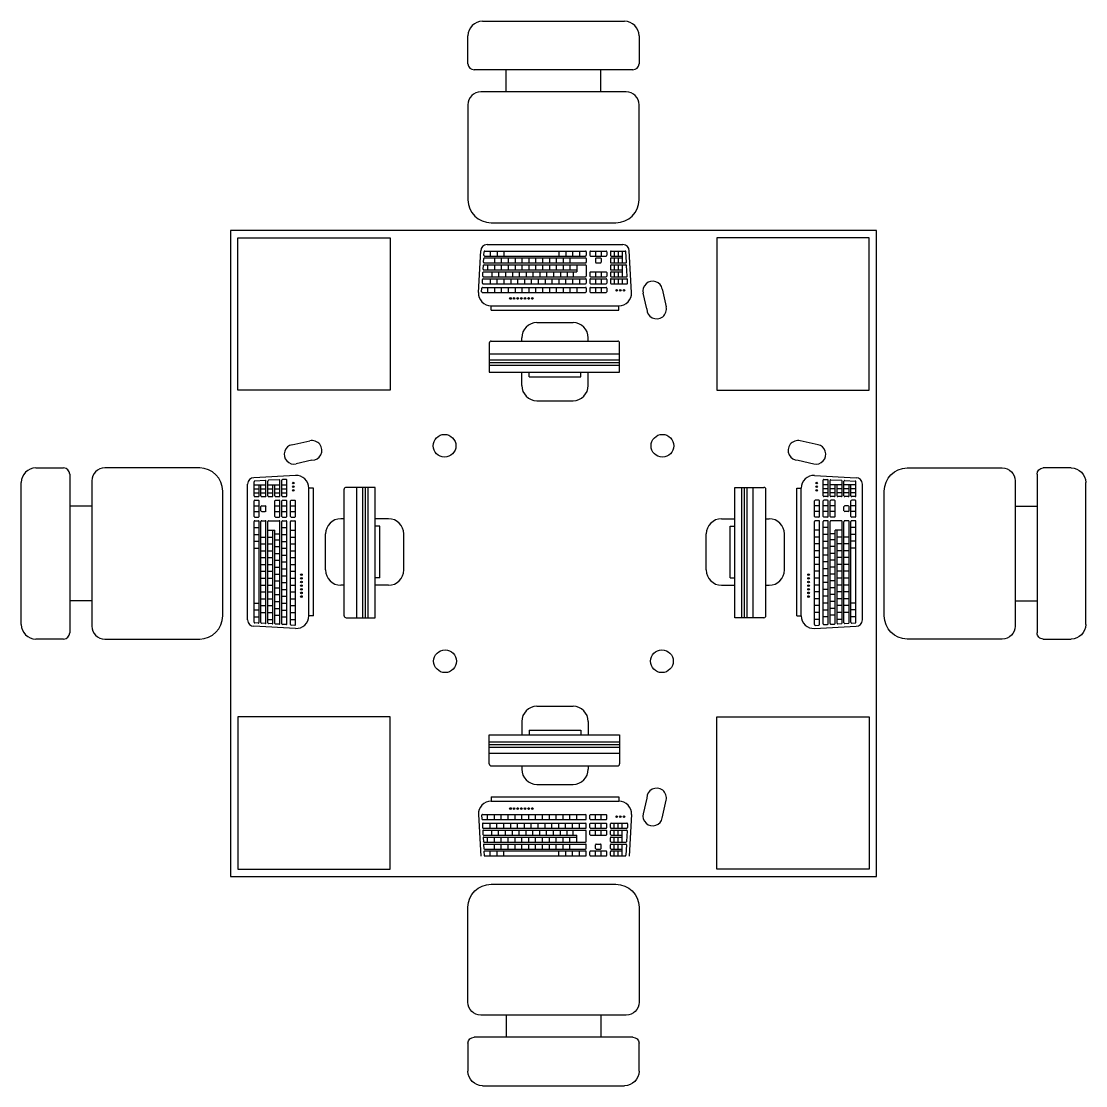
# Model space of a CAD drawing. Header units: centimetres. Extents: x 56177 to 99483, y 493 to 15482.
# Drawn here: x 61809.9 to 62089.9, y 1632.2 to 1912.2 of the extents above; entities that cross this region are included whole.
import ezdxf

# ---------------------------------------------------------------- set-up
doc = ezdxf.new("R2010")
doc.units = ezdxf.units.CM
doc.header["$MEASUREMENT"] = 0

# ---------------------------------------------------------------- blocks, each defined once
blk = doc.blocks.new('A$C10D739D8')
for p, q in [((1.2132, 2.8), (1.5868, 2.8)), ((1.175, 2.6885), (1.175, 2.7618)), ((1.625, 2.7618), (1.625, 2.6885)), ((1.6089, 2.6724), (1.1911, 2.6724)), ((1.2756, 2.6143), (1.2756, 2.6724)), ((1.5244, 2.6143), (1.5244, 2.6724)), ((1.5912, 2.6143), (1.2088, 2.6143)), ((1.175, 2.5805), (1.175, 2.3307)), ((1.625, 2.3307), (1.625, 2.5805)), ((1.2357, 2.27), (1.5643, 2.27)), ((2.25, 2.25), (0.55, 2.25)), ((0.55, 2.25), (0.55, 0.55)), ((2.25, 0.55), (2.25, 2.25)), ((0.57, 1.83), (0.57, 2.23)), ((0.57, 2.23), (0.97, 2.23)), ((0.97, 2.23), (0.97, 1.83)), ((1.2252, 2.2127), (1.5827, 2.2127)), ((2.23, 2.23), (1.83, 2.23)), ((1.83, 2.23), (1.83, 1.83)), ((2.23, 1.83), (2.23, 2.23)), ((1.2028, 2.0863), (1.2087, 2.1962)), ((1.2169, 2.1845), (1.2174, 2.1939)), ((1.2193, 2.1957), (1.4843, 2.1957)), ((1.2334, 2.1957), (1.2334, 2.1825)), ((1.2517, 2.1957), (1.2517, 2.1825)), ((1.2697, 2.1957), (1.2697, 2.1825)), ((1.4142, 2.1957), (1.4142, 2.1825)), ((1.4323, 2.1957), (1.4323, 2.1825)), ((1.4503, 2.1957), (1.4503, 2.1825)), ((1.4684, 2.1957), (1.4684, 2.1825)), ((1.4861, 2.1938), (1.4861, 2.1844)), ((1.4957, 2.1938), (1.4957, 2.1844)), ((1.4976, 2.1957), (1.5384, 2.1957)), ((1.5106, 2.1957), (1.5106, 2.1825)), ((1.5254, 2.1957), (1.5254, 2.1825)), ((1.5402, 2.1938), (1.5402, 2.1844)), ((1.5498, 2.1938), (1.5498, 2.1844)), ((1.5517, 2.1957), (1.5887, 2.1957)), ((1.56, 2.1957), (1.56, 2.1825)), ((1.5701, 2.1957), (1.5701, 2.1825)), ((1.5803, 2.1957), (1.5803, 2.1642)), ((1.5921, 2.1662), (1.5906, 2.1939)), ((1.6052, 2.0863), (1.5992, 2.1962)), ((1.2149, 2.1479), (1.2155, 2.1574)), ((1.2159, 2.1662), (1.2164, 2.1757)), ((1.2173, 2.1592), (1.4843, 2.1592)), ((1.2178, 2.1642), (1.4843, 2.1642)), ((1.2183, 2.1774), (1.4843, 2.1774)), ((1.2188, 2.1825), (1.4843, 2.1825)), ((1.2264, 2.1592), (1.2264, 2.146)), ((1.2447, 2.1774), (1.2447, 2.1642)), ((1.2447, 2.1592), (1.2447, 2.146)), ((1.2628, 2.1774), (1.2628, 2.1642)), ((1.2628, 2.1592), (1.2628, 2.146)), ((1.2808, 2.1774), (1.2808, 2.1642)), ((1.2808, 2.1592), (1.2808, 2.146)), ((1.2989, 2.1774), (1.2989, 2.1642)), ((1.2989, 2.1592), (1.2989, 2.146)), ((1.3169, 2.1774), (1.3169, 2.1642)), ((1.3169, 2.1592), (1.3169, 2.146)), ((1.335, 2.1774), (1.335, 2.1642)), ((1.335, 2.1592), (1.335, 2.146)), ((1.3531, 2.1774), (1.3531, 2.1642)), ((1.3531, 2.1592), (1.3531, 2.146)), ((1.3711, 2.1774), (1.3711, 2.1642)), ((1.3711, 2.1592), (1.3711, 2.146)), ((1.3892, 2.1774), (1.3892, 2.1642)), ((1.3892, 2.1592), (1.3892, 2.146)), ((1.4072, 2.1774), (1.4072, 2.1642)), ((1.4072, 2.1592), (1.4072, 2.146)), ((1.4253, 2.1774), (1.4253, 2.1642)), ((1.4253, 2.1592), (1.4253, 2.146)), ((1.4434, 2.1774), (1.4434, 2.1642)), ((1.4434, 2.1592), (1.4434, 2.146)), ((1.4614, 2.1592), (1.4614, 2.1409)), ((1.4861, 2.1756), (1.4861, 2.1661)), ((1.4861, 2.1573), (1.4861, 2.1296)), ((1.4976, 2.1825), (1.5384, 2.1825)), ((1.5106, 2.1756), (1.5106, 2.1661)), ((1.5124, 2.1774), (1.5235, 2.1774)), ((1.5124, 2.1642), (1.5235, 2.1642)), ((1.5254, 2.1756), (1.5254, 2.1661)), ((1.5498, 2.1756), (1.5498, 2.1661)), ((1.5498, 2.1573), (1.5498, 2.1478)), ((1.5517, 2.1825), (1.5803, 2.1825)), ((1.5517, 2.1774), (1.5803, 2.1774)), ((1.5517, 2.1642), (1.5902, 2.1642)), ((1.5517, 2.1592), (1.5907, 2.1592)), ((1.56, 2.1774), (1.56, 2.1642)), ((1.56, 2.1592), (1.56, 2.146)), ((1.5701, 2.1774), (1.5701, 2.1642)), ((1.5701, 2.1592), (1.5701, 2.146)), ((1.5803, 2.1592), (1.5803, 2.1277)), ((1.594, 2.1297), (1.5925, 2.1574)), ((1.214, 2.1297), (1.2145, 2.1391)), ((1.2163, 2.1409), (1.4614, 2.1409)), ((1.2168, 2.146), (1.4614, 2.146)), ((1.2376, 2.1409), (1.2376, 2.1277)), ((1.2556, 2.1409), (1.2556, 2.1277)), ((1.2737, 2.1409), (1.2737, 2.1277)), ((1.2918, 2.1409), (1.2918, 2.1277)), ((1.3098, 2.1409), (1.3098, 2.1277)), ((1.3279, 2.1409), (1.3279, 2.1277)), ((1.3459, 2.1409), (1.3459, 2.1277)), ((1.364, 2.1409), (1.364, 2.1277)), ((1.382, 2.1409), (1.382, 2.1277)), ((1.4001, 2.1409), (1.4001, 2.1277)), ((1.4182, 2.1409), (1.4182, 2.1277)), ((1.4362, 2.1409), (1.4362, 2.1277)), ((1.4519, 2.1409), (1.4519, 2.1277)), ((1.4957, 2.139), (1.4957, 2.1296)), ((1.4976, 2.1409), (1.5384, 2.1409)), ((1.5106, 2.1409), (1.5106, 2.1277)), ((1.5254, 2.1409), (1.5254, 2.1277)), ((1.5402, 2.139), (1.5402, 2.1296)), ((1.5498, 2.139), (1.5498, 2.1296)), ((1.5517, 2.146), (1.5803, 2.146)), ((1.5517, 2.1409), (1.5803, 2.1409)), ((1.56, 2.1409), (1.56, 2.1277)), ((1.5701, 2.1409), (1.5701, 2.1277)), ((1.213, 2.1114), (1.2135, 2.1209)), ((1.2148, 2.1095), (1.4843, 2.1095)), ((1.2154, 2.1227), (1.4843, 2.1227)), ((1.2158, 2.1277), (1.4843, 2.1277)), ((1.233, 2.1227), (1.233, 2.1095)), ((1.2512, 2.1227), (1.2512, 2.1095)), ((1.2693, 2.1227), (1.2693, 2.1095)), ((1.2874, 2.1227), (1.2874, 2.1095)), ((1.3054, 2.1227), (1.3054, 2.1095)), ((1.3235, 2.1227), (1.3235, 2.1095)), ((1.3415, 2.1227), (1.3415, 2.1095)), ((1.3596, 2.1227), (1.3596, 2.1095)), ((1.3777, 2.1227), (1.3777, 2.1095)), ((1.3957, 2.1227), (1.3957, 2.1095)), ((1.4138, 2.1227), (1.4138, 2.1095)), ((1.4318, 2.1227), (1.4318, 2.1095)), ((1.4499, 2.1227), (1.4499, 2.1095)), ((1.468, 2.1227), (1.468, 2.1095)), ((1.4861, 2.1208), (1.4861, 2.1113)), ((1.4957, 2.1208), (1.4957, 2.1113)), ((1.4976, 2.1277), (1.5384, 2.1277)), ((1.4976, 2.1227), (1.5384, 2.1227)), ((1.4976, 2.1095), (1.5384, 2.1095)), ((1.5106, 2.1227), (1.5106, 2.1095)), ((1.5254, 2.1227), (1.5254, 2.1095)), ((1.5402, 2.1208), (1.5402, 2.1113)), ((1.5498, 2.1208), (1.5498, 2.1113)), ((1.5517, 2.1277), (1.5922, 2.1277)), ((1.5517, 2.1227), (1.5926, 2.1227)), ((1.5517, 2.1095), (1.5931, 2.1095)), ((1.56, 2.1227), (1.56, 2.1095)), ((1.5701, 2.1227), (1.5701, 2.1095)), ((1.5803, 2.1227), (1.5803, 2.1095)), ((1.595, 2.1114), (1.5945, 2.1209)), ((1.211, 2.0887), (1.2115, 2.0981)), ((1.2129, 2.0867), (1.4843, 2.0867)), ((1.2134, 2.0999), (1.4843, 2.0999)), ((1.2264, 2.0999), (1.2264, 2.0867)), ((1.2447, 2.0999), (1.2447, 2.0867)), ((1.2628, 2.0999), (1.2628, 2.0867)), ((1.2808, 2.0999), (1.2808, 2.0867)), ((1.2989, 2.0999), (1.2989, 2.0867)), ((1.3169, 2.0999), (1.3169, 2.0867)), ((1.335, 2.0999), (1.335, 2.0867)), ((1.3531, 2.0999), (1.3531, 2.0867)), ((1.3711, 2.0999), (1.3711, 2.0867)), ((1.3892, 2.0999), (1.3892, 2.0867)), ((1.4072, 2.0999), (1.4072, 2.0867)), ((1.4253, 2.0999), (1.4253, 2.0867)), ((1.4434, 2.0999), (1.4434, 2.0867)), ((1.4614, 2.0999), (1.4614, 2.0867)), ((1.4861, 2.098), (1.4861, 2.0886)), ((1.4957, 2.098), (1.4957, 2.0886)), ((1.4976, 2.0999), (1.5384, 2.0999)), ((1.4976, 2.0867), (1.5384, 2.0867)), ((1.5106, 2.0999), (1.5106, 2.0867)), ((1.5254, 2.0999), (1.5254, 2.0867)), ((1.5402, 2.098), (1.5402, 2.0886)), ((1.6452, 2.0433), (1.6357, 2.0845)), ((1.6862, 2.0963), (1.6965, 2.0488)), ((1.2358, 2.0515), (1.5722, 2.0515)), ((1.2358, 2.0397), (1.2358, 2.0515)), ((1.5722, 2.0397), (1.5722, 2.0515)), ((1.2358, 2.0397), (1.5722, 2.0397)), ((0.97, 1.83), (0.57, 1.83)), ((1.83, 1.83), (2.23, 1.83)), ((0.7117, 1.6862), (0.7592, 1.6965)), ((2.0962, 1.6862), (2.0488, 1.6965)), ((0.0382, 1.625), (0.1115, 1.625)), ((0.4693, 1.625), (0.2195, 1.625)), ((0.7647, 1.6452), (0.7235, 1.6357)), ((2.0433, 1.6452), (2.0845, 1.6357)), ((2.3307, 1.625), (2.5805, 1.625)), ((2.7618, 1.625), (2.6885, 1.625)), ((0.1276, 1.6089), (0.1276, 1.1911)), ((0.7217, 1.6052), (0.6118, 1.5992)), ((2.0863, 1.6052), (2.1962, 1.5992)), ((2.6724, 1.6089), (2.6724, 1.1911)), ((0, 1.2132), (0, 1.5868)), ((0.1857, 1.5912), (0.1857, 1.2088)), ((0.5953, 1.2252), (0.5953, 1.5827)), ((0.6123, 1.5517), (0.6123, 1.5887)), ((0.6123, 1.5803), (0.6437, 1.5803)), ((0.6123, 1.5701), (0.6255, 1.5701)), ((0.6418, 1.5921), (0.6141, 1.5906)), ((0.6255, 1.5517), (0.6255, 1.5803)), ((0.6305, 1.5517), (0.6305, 1.5803)), ((0.6305, 1.5701), (0.6437, 1.5701)), ((0.6437, 1.5517), (0.6437, 1.5902)), ((0.6488, 1.5517), (0.6488, 1.5907)), ((0.6488, 1.5803), (0.6803, 1.5803)), ((0.6488, 1.5701), (0.662, 1.5701)), ((0.6783, 1.594), (0.6506, 1.5925)), ((0.662, 1.5517), (0.662, 1.5803)), ((0.6671, 1.5517), (0.6671, 1.5803)), ((0.6671, 1.5701), (0.6803, 1.5701)), ((0.6803, 1.5517), (0.6803, 1.5922)), ((0.6853, 1.5517), (0.6853, 1.5926)), ((0.6853, 1.5803), (0.6985, 1.5803)), ((0.6853, 1.5701), (0.6985, 1.5701)), ((0.6966, 1.595), (0.6871, 1.5945)), ((0.6985, 1.5517), (0.6985, 1.5931)), ((0.7565, 1.2358), (0.7565, 1.5722)), ((0.7683, 1.5722), (0.7565, 1.5722)), ((0.7683, 1.2358), (0.7683, 1.5722)), ((2.0397, 1.2358), (2.0397, 1.5722)), ((2.0397, 1.5722), (2.0515, 1.5722)), ((2.0515, 1.2358), (2.0515, 1.5722)), ((2.1095, 1.5517), (2.1095, 1.5931)), ((2.1227, 1.5803), (2.1095, 1.5803)), ((2.1227, 1.5701), (2.1095, 1.5701)), ((2.1114, 1.595), (2.1209, 1.5945)), ((2.1227, 1.5517), (2.1227, 1.5926)), ((2.1277, 1.5517), (2.1277, 1.5922)), ((2.1592, 1.5803), (2.1277, 1.5803)), ((2.1409, 1.5701), (2.1277, 1.5701)), ((2.1297, 1.594), (2.1574, 1.5925)), ((2.1409, 1.5517), (2.1409, 1.5803)), ((2.146, 1.5517), (2.146, 1.5803)), ((2.1592, 1.5701), (2.146, 1.5701)), ((2.1592, 1.5517), (2.1592, 1.5907)), ((2.1642, 1.5517), (2.1642, 1.5902)), ((2.1957, 1.5803), (2.1642, 1.5803)), ((2.1774, 1.5701), (2.1642, 1.5701)), ((2.1662, 1.5921), (2.1939, 1.5906)), ((2.1774, 1.5517), (2.1774, 1.5803)), ((2.1825, 1.5517), (2.1825, 1.5803)), ((2.1957, 1.5701), (2.1825, 1.5701)), ((2.1957, 1.5517), (2.1957, 1.5887)), ((2.2127, 1.2252), (2.2127, 1.5827)), ((2.6143, 1.5912), (2.6143, 1.2088)), ((2.8, 1.2132), (2.8, 1.5868)), ((0.53, 1.2357), (0.53, 1.5643)), ((0.6123, 1.56), (0.6255, 1.56)), ((0.6142, 1.5498), (0.6236, 1.5498)), ((0.6142, 1.5402), (0.6236, 1.5402)), ((0.6305, 1.56), (0.6437, 1.56)), ((0.6324, 1.5498), (0.6419, 1.5498)), ((0.6488, 1.56), (0.662, 1.56)), ((0.6507, 1.5498), (0.6601, 1.5498)), ((0.6671, 1.56), (0.6803, 1.56)), ((0.6689, 1.5498), (0.6784, 1.5498)), ((0.6689, 1.5402), (0.6784, 1.5402)), ((0.6853, 1.56), (0.6985, 1.56)), ((0.6872, 1.5498), (0.6967, 1.5498)), ((0.6872, 1.5402), (0.6967, 1.5402)), ((0.71, 1.5402), (0.7194, 1.5402)), ((2.098, 1.5402), (2.0886, 1.5402)), ((2.1227, 1.56), (2.1095, 1.56)), ((2.1208, 1.5498), (2.1113, 1.5498)), ((2.1208, 1.5402), (2.1113, 1.5402)), ((2.1409, 1.56), (2.1277, 1.56)), ((2.139, 1.5498), (2.1296, 1.5498)), ((2.139, 1.5402), (2.1296, 1.5402)), ((2.1592, 1.56), (2.146, 1.56)), ((2.1573, 1.5498), (2.1478, 1.5498)), ((2.1774, 1.56), (2.1642, 1.56)), ((2.1756, 1.5498), (2.1661, 1.5498)), ((2.1957, 1.56), (2.1825, 1.56)), ((2.1938, 1.5498), (2.1844, 1.5498)), ((2.1938, 1.5402), (2.1844, 1.5402)), ((2.27, 1.2357), (2.27, 1.5643)), ((0.1857, 1.5244), (0.1276, 1.5244)), ((0.6123, 1.4976), (0.6123, 1.5384)), ((0.6123, 1.5254), (0.6255, 1.5254)), ((0.6255, 1.4976), (0.6255, 1.5384)), ((0.6305, 1.5124), (0.6305, 1.5235)), ((0.6324, 1.5254), (0.6419, 1.5254)), ((0.6437, 1.5124), (0.6437, 1.5235)), ((0.6671, 1.4976), (0.6671, 1.5384)), ((0.6671, 1.5254), (0.6803, 1.5254)), ((0.6803, 1.4976), (0.6803, 1.5384)), ((0.6853, 1.4976), (0.6853, 1.5384)), ((0.6853, 1.5254), (0.6985, 1.5254)), ((0.6985, 1.4976), (0.6985, 1.5384)), ((0.7081, 1.4976), (0.7081, 1.5384)), ((0.7081, 1.5254), (0.7213, 1.5254)), ((0.7213, 1.4976), (0.7213, 1.5384)), ((2.0867, 1.4976), (2.0867, 1.5384)), ((2.0999, 1.5254), (2.0867, 1.5254)), ((2.0999, 1.4976), (2.0999, 1.5384)), ((2.1095, 1.4976), (2.1095, 1.5384)), ((2.1227, 1.5254), (2.1095, 1.5254)), ((2.1227, 1.4976), (2.1227, 1.5384)), ((2.1277, 1.4976), (2.1277, 1.5384)), ((2.1409, 1.5254), (2.1277, 1.5254)), ((2.1409, 1.4976), (2.1409, 1.5384)), ((2.1642, 1.5124), (2.1642, 1.5235)), ((2.1756, 1.5254), (2.1661, 1.5254)), ((2.1774, 1.5124), (2.1774, 1.5235)), ((2.1825, 1.4976), (2.1825, 1.5384)), ((2.1957, 1.5254), (2.1825, 1.5254)), ((2.1957, 1.4976), (2.1957, 1.5384)), ((2.6143, 1.5244), (2.6724, 1.5244)), ((0.6123, 1.5106), (0.6255, 1.5106)), ((0.6123, 1.2193), (0.6123, 1.4843)), ((0.6142, 1.4957), (0.6236, 1.4957)), ((0.6142, 1.4861), (0.6236, 1.4861)), ((0.6255, 1.2188), (0.6255, 1.4843)), ((0.6305, 1.2183), (0.6305, 1.4843)), ((0.6324, 1.5106), (0.6419, 1.5106)), ((0.6324, 1.4861), (0.6419, 1.4861)), ((0.6437, 1.2178), (0.6437, 1.4843)), ((0.6488, 1.2173), (0.6488, 1.4843)), ((0.6507, 1.4861), (0.6784, 1.4861)), ((0.6671, 1.5106), (0.6803, 1.5106)), ((0.6689, 1.4957), (0.6784, 1.4957)), ((0.6803, 1.2158), (0.6803, 1.4843)), ((0.6853, 1.5106), (0.6985, 1.5106)), ((0.6853, 1.2154), (0.6853, 1.4843)), ((0.6872, 1.4957), (0.6967, 1.4957)), ((0.6872, 1.4861), (0.6967, 1.4861)), ((0.6985, 1.2148), (0.6985, 1.4843)), ((0.7081, 1.5106), (0.7213, 1.5106)), ((0.7081, 1.2134), (0.7081, 1.4843)), ((0.71, 1.4957), (0.7194, 1.4957)), ((0.71, 1.4861), (0.7194, 1.4861)), ((0.7213, 1.2129), (0.7213, 1.4843)), ((2.0999, 1.5106), (2.0867, 1.5106)), ((2.0867, 1.2129), (2.0867, 1.4843)), ((2.098, 1.4957), (2.0886, 1.4957)), ((2.098, 1.4861), (2.0886, 1.4861)), ((2.0999, 1.2134), (2.0999, 1.4843)), ((2.1227, 1.5106), (2.1095, 1.5106)), ((2.1095, 1.2148), (2.1095, 1.4843)), ((2.1208, 1.4957), (2.1113, 1.4957)), ((2.1208, 1.4861), (2.1113, 1.4861)), ((2.1227, 1.2154), (2.1227, 1.4843)), ((2.1409, 1.5106), (2.1277, 1.5106)), ((2.1277, 1.2158), (2.1277, 1.4843)), ((2.139, 1.4957), (2.1296, 1.4957)), ((2.1573, 1.4861), (2.1296, 1.4861)), ((2.1592, 1.2173), (2.1592, 1.4843)), ((2.1642, 1.2178), (2.1642, 1.4843)), ((2.1756, 1.5106), (2.1661, 1.5106)), ((2.1756, 1.4861), (2.1661, 1.4861)), ((2.1774, 1.2183), (2.1774, 1.4843)), ((2.1957, 1.5106), (2.1825, 1.5106)), ((2.1825, 1.2188), (2.1825, 1.4843)), ((2.1938, 1.4957), (2.1844, 1.4957)), ((2.1938, 1.4861), (2.1844, 1.4861)), ((2.1957, 1.2193), (2.1957, 1.4843)), ((0.6123, 1.4684), (0.6255, 1.4684)), ((0.6488, 1.4614), (0.6671, 1.4614)), ((0.662, 1.2168), (0.662, 1.4614)), ((0.6671, 1.2163), (0.6671, 1.4614)), ((0.6853, 1.468), (0.6985, 1.468)), ((0.7081, 1.4614), (0.7213, 1.4614)), ((2.0999, 1.4614), (2.0867, 1.4614)), ((2.1227, 1.468), (2.1095, 1.468)), ((2.1409, 1.2163), (2.1409, 1.4614)), ((2.1592, 1.4614), (2.1409, 1.4614)), ((2.146, 1.2168), (2.146, 1.4614)), ((2.1957, 1.4684), (2.1825, 1.4684)), ((0.6123, 1.4503), (0.6255, 1.4503)), ((0.6123, 1.4323), (0.6255, 1.4323)), ((0.6305, 1.4434), (0.6437, 1.4434)), ((0.6488, 1.4434), (0.662, 1.4434)), ((0.6671, 1.4519), (0.6803, 1.4519)), ((0.6671, 1.4362), (0.6803, 1.4362)), ((0.6853, 1.4499), (0.6985, 1.4499)), ((0.6853, 1.4318), (0.6985, 1.4318)), ((0.7081, 1.4434), (0.7213, 1.4434)), ((2.0999, 1.4434), (2.0867, 1.4434)), ((2.1227, 1.4499), (2.1095, 1.4499)), ((2.1227, 1.4318), (2.1095, 1.4318)), ((2.1409, 1.4519), (2.1277, 1.4519)), ((2.1409, 1.4362), (2.1277, 1.4362)), ((2.1592, 1.4434), (2.146, 1.4434)), ((2.1774, 1.4434), (2.1642, 1.4434)), ((2.1957, 1.4503), (2.1825, 1.4503)), ((2.1957, 1.4323), (2.1825, 1.4323)), ((0.6123, 1.4142), (0.6255, 1.4142)), ((0.6305, 1.4253), (0.6437, 1.4253)), ((0.6305, 1.4072), (0.6437, 1.4072)), ((0.6488, 1.4253), (0.662, 1.4253)), ((0.6488, 1.4072), (0.662, 1.4072)), ((0.6671, 1.4182), (0.6803, 1.4182)), ((0.6671, 1.4001), (0.6803, 1.4001)), ((0.6853, 1.4138), (0.6985, 1.4138)), ((0.7081, 1.4253), (0.7213, 1.4253)), ((0.7081, 1.4072), (0.7213, 1.4072)), ((2.0999, 1.4253), (2.0867, 1.4253)), ((2.0999, 1.4072), (2.0867, 1.4072)), ((2.1227, 1.4138), (2.1095, 1.4138)), ((2.1409, 1.4182), (2.1277, 1.4182)), ((2.1409, 1.4001), (2.1277, 1.4001)), ((2.1592, 1.4253), (2.146, 1.4253)), ((2.1592, 1.4072), (2.146, 1.4072)), ((2.1774, 1.4253), (2.1642, 1.4253)), ((2.1774, 1.4072), (2.1642, 1.4072)), ((2.1957, 1.4142), (2.1825, 1.4142)), ((0.6305, 1.3892), (0.6437, 1.3892)), ((0.6488, 1.3892), (0.662, 1.3892)), ((0.6671, 1.3821), (0.6803, 1.3821)), ((0.6853, 1.3957), (0.6985, 1.3957)), ((0.6853, 1.3777), (0.6985, 1.3777)), ((0.7081, 1.3892), (0.7213, 1.3892)), ((2.0999, 1.3892), (2.0867, 1.3892)), ((2.1227, 1.3957), (2.1095, 1.3957)), ((2.1227, 1.3777), (2.1095, 1.3777)), ((2.1409, 1.3821), (2.1277, 1.3821)), ((2.1592, 1.3892), (2.146, 1.3892)), ((2.1774, 1.3892), (2.1642, 1.3892)), ((0.6305, 1.3711), (0.6437, 1.3711)), ((0.6305, 1.3531), (0.6437, 1.3531)), ((0.6488, 1.3711), (0.662, 1.3711)), ((0.6488, 1.3531), (0.662, 1.3531)), ((0.6671, 1.364), (0.6803, 1.364)), ((0.6671, 1.3459), (0.6803, 1.3459)), ((0.6853, 1.3596), (0.6985, 1.3596)), ((0.7081, 1.3711), (0.7213, 1.3711)), ((0.7081, 1.3531), (0.7213, 1.3531)), ((2.0999, 1.3711), (2.0867, 1.3711)), ((2.0999, 1.3531), (2.0867, 1.3531)), ((2.1227, 1.3596), (2.1095, 1.3596)), ((2.1409, 1.364), (2.1277, 1.364)), ((2.1409, 1.3459), (2.1277, 1.3459)), ((2.1592, 1.3711), (2.146, 1.3711)), ((2.1592, 1.3531), (2.146, 1.3531)), ((2.1774, 1.3711), (2.1642, 1.3711)), ((2.1774, 1.3531), (2.1642, 1.3531)), ((0.6305, 1.335), (0.6437, 1.335)), ((0.6305, 1.3169), (0.6437, 1.3169)), ((0.6488, 1.335), (0.662, 1.335)), ((0.6488, 1.3169), (0.662, 1.3169)), ((0.6671, 1.3279), (0.6803, 1.3279)), ((0.6853, 1.3415), (0.6985, 1.3415)), ((0.6853, 1.3235), (0.6985, 1.3235)), ((0.7081, 1.335), (0.7213, 1.335)), ((0.7081, 1.3169), (0.7213, 1.3169)), ((2.0999, 1.335), (2.0867, 1.335)), ((2.0999, 1.3169), (2.0867, 1.3169)), ((2.1227, 1.3415), (2.1095, 1.3415)), ((2.1227, 1.3235), (2.1095, 1.3235)), ((2.1409, 1.3279), (2.1277, 1.3279)), ((2.1592, 1.335), (2.146, 1.335)), ((2.1592, 1.3169), (2.146, 1.3169)), ((2.1774, 1.335), (2.1642, 1.335)), ((2.1774, 1.3169), (2.1642, 1.3169)), ((0.6305, 1.2989), (0.6437, 1.2989)), ((0.6488, 1.2989), (0.662, 1.2989)), ((0.6671, 1.3098), (0.6803, 1.3098)), ((0.6671, 1.2918), (0.6803, 1.2918)), ((0.6853, 1.3054), (0.6985, 1.3054)), ((0.7081, 1.2989), (0.7213, 1.2989)), ((2.0999, 1.2989), (2.0867, 1.2989)), ((2.1227, 1.3054), (2.1095, 1.3054)), ((2.1409, 1.3098), (2.1277, 1.3098)), ((2.1409, 1.2918), (2.1277, 1.2918)), ((2.1592, 1.2989), (2.146, 1.2989)), ((2.1774, 1.2989), (2.1642, 1.2989)), ((0.1857, 1.2756), (0.1276, 1.2756)), ((0.6123, 1.2697), (0.6255, 1.2697)), ((0.6305, 1.2808), (0.6437, 1.2808)), ((0.6305, 1.2628), (0.6437, 1.2628)), ((0.6488, 1.2808), (0.662, 1.2808)), ((0.6488, 1.2628), (0.662, 1.2628)), ((0.6671, 1.2737), (0.6803, 1.2737)), ((0.6853, 1.2874), (0.6985, 1.2874)), ((0.6853, 1.2693), (0.6985, 1.2693)), ((0.7081, 1.2808), (0.7213, 1.2808)), ((0.7081, 1.2628), (0.7213, 1.2628)), ((2.0999, 1.2808), (2.0867, 1.2808)), ((2.0999, 1.2628), (2.0867, 1.2628)), ((2.1227, 1.2874), (2.1095, 1.2874)), ((2.1227, 1.2693), (2.1095, 1.2693)), ((2.1409, 1.2737), (2.1277, 1.2737)), ((2.1592, 1.2808), (2.146, 1.2808)), ((2.1592, 1.2628), (2.146, 1.2628)), ((2.1774, 1.2808), (2.1642, 1.2808)), ((2.1774, 1.2628), (2.1642, 1.2628)), ((2.1957, 1.2697), (2.1825, 1.2697)), ((2.6143, 1.2756), (2.6724, 1.2756)), ((0.6123, 1.2517), (0.6255, 1.2517)), ((0.6123, 1.2334), (0.6255, 1.2334)), ((0.6305, 1.2447), (0.6437, 1.2447)), ((0.6488, 1.2447), (0.662, 1.2447)), ((0.6671, 1.2556), (0.6803, 1.2556)), ((0.6671, 1.2376), (0.6803, 1.2376)), ((0.6853, 1.2512), (0.6985, 1.2512)), ((0.6853, 1.233), (0.6985, 1.233)), ((0.7081, 1.2447), (0.7213, 1.2447)), ((0.7683, 1.2358), (0.7565, 1.2358)), ((2.0397, 1.2358), (2.0515, 1.2358)), ((2.0999, 1.2447), (2.0867, 1.2447)), ((2.1227, 1.2512), (2.1095, 1.2512)), ((2.1227, 1.233), (2.1095, 1.233)), ((2.1409, 1.2556), (2.1277, 1.2556)), ((2.1409, 1.2376), (2.1277, 1.2376)), ((2.1592, 1.2447), (2.146, 1.2447)), ((2.1774, 1.2447), (2.1642, 1.2447)), ((2.1957, 1.2517), (2.1825, 1.2517)), ((2.1957, 1.2334), (2.1825, 1.2334)), ((0.7217, 1.2028), (0.6118, 1.2087)), ((0.6235, 1.2169), (0.6141, 1.2174)), ((0.6418, 1.2159), (0.6323, 1.2164)), ((0.6488, 1.2264), (0.662, 1.2264)), ((0.66, 1.215), (0.6506, 1.2155)), ((0.6783, 1.214), (0.6688, 1.2145)), ((0.6966, 1.213), (0.6871, 1.2135)), ((0.7081, 1.2264), (0.7213, 1.2264)), ((0.7193, 1.211), (0.7099, 1.2115)), ((2.0863, 1.2028), (2.1962, 1.2087)), ((2.0999, 1.2264), (2.0867, 1.2264)), ((2.0887, 1.211), (2.0981, 1.2115)), ((2.1114, 1.213), (2.1209, 1.2135)), ((2.1297, 1.214), (2.1391, 1.2145)), ((2.1592, 1.2264), (2.146, 1.2264)), ((2.1479, 1.215), (2.1574, 1.2155)), ((2.1662, 1.2159), (2.1757, 1.2164)), ((2.1845, 1.2169), (2.1939, 1.2174)), ((0.1115, 1.175), (0.0382, 1.175)), ((0.2195, 1.175), (0.4693, 1.175)), ((2.5805, 1.175), (2.3307, 1.175)), ((2.6885, 1.175), (2.7618, 1.175)), ((0.97, 0.97), (0.57, 0.97)), ((0.57, 0.97), (0.57, 0.57)), ((0.97, 0.57), (0.97, 0.97)), ((1.83, 0.97), (2.23, 0.97)), ((1.83, 0.57), (1.83, 0.97)), ((2.23, 0.97), (2.23, 0.57)), ((1.2358, 0.7603), (1.5722, 0.7603)), ((1.2358, 0.7603), (1.2358, 0.7485)), ((1.5722, 0.7603), (1.5722, 0.7485)), ((1.6452, 0.7567), (1.6357, 0.7155)), ((1.2358, 0.7485), (1.5722, 0.7485)), ((1.6862, 0.7037), (1.6965, 0.7512)), ((1.2028, 0.7137), (1.2087, 0.6038)), ((1.211, 0.7113), (1.2115, 0.7019)), ((1.2129, 0.7133), (1.4843, 0.7133)), ((1.2134, 0.7001), (1.4843, 0.7001)), ((1.2264, 0.7001), (1.2264, 0.7133)), ((1.2447, 0.7001), (1.2447, 0.7133)), ((1.2628, 0.7001), (1.2628, 0.7133)), ((1.2808, 0.7001), (1.2808, 0.7133)), ((1.2989, 0.7001), (1.2989, 0.7133)), ((1.3169, 0.7001), (1.3169, 0.7133)), ((1.335, 0.7001), (1.335, 0.7133)), ((1.3531, 0.7001), (1.3531, 0.7133)), ((1.3711, 0.7001), (1.3711, 0.7133)), ((1.3892, 0.7001), (1.3892, 0.7133)), ((1.4072, 0.7001), (1.4072, 0.7133)), ((1.4253, 0.7001), (1.4253, 0.7133)), ((1.4434, 0.7001), (1.4434, 0.7133)), ((1.4614, 0.7001), (1.4614, 0.7133)), ((1.4861, 0.702), (1.4861, 0.7114)), ((1.4957, 0.702), (1.4957, 0.7114)), ((1.4976, 0.7133), (1.5384, 0.7133)), ((1.4976, 0.7001), (1.5384, 0.7001)), ((1.5106, 0.7001), (1.5106, 0.7133)), ((1.5254, 0.7001), (1.5254, 0.7133)), ((1.5402, 0.702), (1.5402, 0.7114)), ((1.6052, 0.7137), (1.5992, 0.6038)), ((1.213, 0.6886), (1.2135, 0.6791)), ((1.2148, 0.6905), (1.4843, 0.6905)), ((1.2154, 0.6773), (1.4843, 0.6773)), ((1.2158, 0.6723), (1.4843, 0.6723)), ((1.233, 0.6773), (1.233, 0.6905)), ((1.2376, 0.6591), (1.2376, 0.6723)), ((1.2512, 0.6773), (1.2512, 0.6905)), ((1.2556, 0.6591), (1.2556, 0.6723)), ((1.2693, 0.6773), (1.2693, 0.6905)), ((1.2737, 0.6591), (1.2737, 0.6723)), ((1.2874, 0.6773), (1.2874, 0.6905)), ((1.2918, 0.6591), (1.2918, 0.6723)), ((1.3054, 0.6773), (1.3054, 0.6905)), ((1.3098, 0.6591), (1.3098, 0.6723)), ((1.3235, 0.6773), (1.3235, 0.6905)), ((1.3279, 0.6591), (1.3279, 0.6723)), ((1.3415, 0.6773), (1.3415, 0.6905)), ((1.3459, 0.6591), (1.3459, 0.6723)), ((1.3596, 0.6773), (1.3596, 0.6905)), ((1.364, 0.6591), (1.364, 0.6723)), ((1.3777, 0.6773), (1.3777, 0.6905)), ((1.382, 0.6591), (1.382, 0.6723)), ((1.3957, 0.6773), (1.3957, 0.6905)), ((1.4001, 0.6591), (1.4001, 0.6723)), ((1.4138, 0.6773), (1.4138, 0.6905)), ((1.4182, 0.6591), (1.4182, 0.6723)), ((1.4318, 0.6773), (1.4318, 0.6905)), ((1.4362, 0.6591), (1.4362, 0.6723)), ((1.4499, 0.6773), (1.4499, 0.6905)), ((1.4519, 0.6591), (1.4519, 0.6723)), ((1.468, 0.6773), (1.468, 0.6905)), ((1.4861, 0.6792), (1.4861, 0.6887)), ((1.4957, 0.6792), (1.4957, 0.6887)), ((1.4976, 0.6905), (1.5384, 0.6905)), ((1.4976, 0.6773), (1.5384, 0.6773)), ((1.4976, 0.6723), (1.5384, 0.6723)), ((1.5106, 0.6773), (1.5106, 0.6905)), ((1.5106, 0.6591), (1.5106, 0.6723)), ((1.5254, 0.6773), (1.5254, 0.6905)), ((1.5254, 0.6591), (1.5254, 0.6723)), ((1.5402, 0.6792), (1.5402, 0.6887)), ((1.5498, 0.6792), (1.5498, 0.6887)), ((1.5517, 0.6905), (1.5931, 0.6905)), ((1.5517, 0.6773), (1.5926, 0.6773)), ((1.5517, 0.6723), (1.5922, 0.6723)), ((1.56, 0.6773), (1.56, 0.6905)), ((1.56, 0.6591), (1.56, 0.6723)), ((1.5701, 0.6773), (1.5701, 0.6905)), ((1.5701, 0.6591), (1.5701, 0.6723)), ((1.5803, 0.6773), (1.5803, 0.6905)), ((1.5803, 0.6408), (1.5803, 0.6723)), ((1.595, 0.6886), (1.5945, 0.6791)), ((1.214, 0.6703), (1.2145, 0.6608)), ((1.2149, 0.652), (1.2155, 0.6426)), ((1.2163, 0.6591), (1.4614, 0.6591)), ((1.2168, 0.654), (1.4614, 0.654)), ((1.2264, 0.6408), (1.2264, 0.654)), ((1.2447, 0.6408), (1.2447, 0.654)), ((1.2628, 0.6408), (1.2628, 0.654)), ((1.2808, 0.6408), (1.2808, 0.654)), ((1.2989, 0.6408), (1.2989, 0.654)), ((1.3169, 0.6408), (1.3169, 0.654)), ((1.335, 0.6408), (1.335, 0.654)), ((1.3531, 0.6408), (1.3531, 0.654)), ((1.3711, 0.6408), (1.3711, 0.654)), ((1.3892, 0.6408), (1.3892, 0.654)), ((1.4072, 0.6408), (1.4072, 0.654)), ((1.4253, 0.6408), (1.4253, 0.654)), ((1.4434, 0.6408), (1.4434, 0.654)), ((1.4614, 0.6408), (1.4614, 0.6591)), ((1.4861, 0.6427), (1.4861, 0.6704)), ((1.4957, 0.6609), (1.4957, 0.6704)), ((1.4976, 0.6591), (1.5384, 0.6591)), ((1.5402, 0.6609), (1.5402, 0.6704)), ((1.5498, 0.6609), (1.5498, 0.6704)), ((1.5498, 0.6427), (1.5498, 0.6521)), ((1.5517, 0.6591), (1.5803, 0.6591)), ((1.5517, 0.654), (1.5803, 0.654)), ((1.56, 0.6408), (1.56, 0.654)), ((1.5701, 0.6408), (1.5701, 0.654)), ((1.594, 0.6703), (1.5925, 0.6426)), ((1.2159, 0.6338), (1.2164, 0.6243)), ((1.2173, 0.6408), (1.4843, 0.6408)), ((1.2178, 0.6358), (1.4843, 0.6358)), ((1.2183, 0.6226), (1.4843, 0.6226)), ((1.2188, 0.6175), (1.4843, 0.6175)), ((1.2334, 0.6043), (1.2334, 0.6175)), ((1.2447, 0.6226), (1.2447, 0.6358)), ((1.2517, 0.6043), (1.2517, 0.6175)), ((1.2628, 0.6226), (1.2628, 0.6358)), ((1.2697, 0.6043), (1.2697, 0.6175)), ((1.2808, 0.6226), (1.2808, 0.6358)), ((1.2989, 0.6226), (1.2989, 0.6358)), ((1.3169, 0.6226), (1.3169, 0.6358)), ((1.335, 0.6226), (1.335, 0.6358)), ((1.3531, 0.6226), (1.3531, 0.6358)), ((1.3711, 0.6226), (1.3711, 0.6358)), ((1.3892, 0.6226), (1.3892, 0.6358)), ((1.4072, 0.6226), (1.4072, 0.6358)), ((1.4142, 0.6043), (1.4142, 0.6175)), ((1.4253, 0.6226), (1.4253, 0.6358)), ((1.4323, 0.6043), (1.4323, 0.6175)), ((1.4434, 0.6226), (1.4434, 0.6358)), ((1.4503, 0.6043), (1.4503, 0.6175)), ((1.4684, 0.6043), (1.4684, 0.6175)), ((1.4861, 0.6244), (1.4861, 0.6339)), ((1.4976, 0.6175), (1.5384, 0.6175)), ((1.5106, 0.6244), (1.5106, 0.6339)), ((1.5106, 0.6043), (1.5106, 0.6175)), ((1.5124, 0.6358), (1.5235, 0.6358)), ((1.5124, 0.6226), (1.5235, 0.6226)), ((1.5254, 0.6244), (1.5254, 0.6339)), ((1.5254, 0.6043), (1.5254, 0.6175)), ((1.5498, 0.6244), (1.5498, 0.6339)), ((1.5517, 0.6408), (1.5907, 0.6408)), ((1.5517, 0.6358), (1.5902, 0.6358)), ((1.5517, 0.6226), (1.5803, 0.6226)), ((1.5517, 0.6175), (1.5803, 0.6175)), ((1.56, 0.6226), (1.56, 0.6358)), ((1.56, 0.6043), (1.56, 0.6175)), ((1.5701, 0.6226), (1.5701, 0.6358)), ((1.5701, 0.6043), (1.5701, 0.6175)), ((1.5803, 0.6043), (1.5803, 0.6358)), ((1.5921, 0.6338), (1.5906, 0.6061)), ((1.2169, 0.6155), (1.2174, 0.6061)), ((1.2193, 0.6043), (1.4843, 0.6043)), ((1.4861, 0.6062), (1.4861, 0.6156)), ((1.4957, 0.6062), (1.4957, 0.6156)), ((1.4976, 0.6043), (1.5384, 0.6043)), ((1.5402, 0.6062), (1.5402, 0.6156)), ((1.5498, 0.6062), (1.5498, 0.6156)), ((1.5517, 0.6043), (1.5887, 0.6043)), ((0.57, 0.57), (0.97, 0.57)), ((2.23, 0.57), (1.83, 0.57)), ((0.55, 0.55), (2.25, 0.55)), ((1.2357, 0.53), (1.5643, 0.53)), ((1.175, 0.2195), (1.175, 0.4693)), ((1.625, 0.4693), (1.625, 0.2195)), ((1.5912, 0.1857), (1.2088, 0.1857)), ((1.2756, 0.1857), (1.2756, 0.1276)), ((1.5244, 0.1857), (1.5244, 0.1276)), ((1.6089, 0.1276), (1.1911, 0.1276)), ((1.175, 0.1115), (1.175, 0.0382)), ((1.625, 0.0382), (1.625, 0.1115)), ((1.2132, 0), (1.5868, 0))]:
    blk.add_line(p, q)
at = {"lineweight": -3}
for p, q in [((1.3566, 2.0074), (1.4514, 2.0074)), ((1.3166, 1.9586), (1.3166, 1.9674)), ((1.4914, 1.9586), (1.4914, 1.9674)), ((1.2309, 1.9536), (1.2309, 1.8771)), ((1.2359, 1.9586), (1.5689, 1.9586)), ((1.5739, 1.8771), (1.5739, 1.9536)), ((1.2309, 1.9253), (1.5739, 1.9253)), ((1.2309, 1.9091), (1.5739, 1.9091)), ((1.2309, 1.9025), (1.5739, 1.9025)), ((1.2309, 1.8952), (1.5739, 1.8952)), ((1.2309, 1.8771), (1.5739, 1.8771)), ((1.3166, 1.842), (1.3166, 1.8771)), ((1.3362, 1.8645), (1.3362, 1.8771)), ((1.472, 1.8645), (1.472, 1.8771)), ((1.4914, 1.842), (1.4914, 1.8771)), ((1.3362, 1.8645), (1.472, 1.8645)), ((1.3566, 1.802), (1.4514, 1.802)), ((0.8494, 1.2359), (0.8494, 1.5689)), ((0.9309, 1.5739), (0.8544, 1.5739)), ((0.8827, 1.2309), (0.8827, 1.5739)), ((0.8989, 1.2309), (0.8989, 1.5739)), ((0.9055, 1.2309), (0.9055, 1.5739)), ((0.9128, 1.2309), (0.9128, 1.5739)), ((0.9309, 1.2309), (0.9309, 1.5739)), ((1.8771, 1.2309), (1.8771, 1.5739)), ((1.8771, 1.5739), (1.9536, 1.5739)), ((1.8952, 1.2309), (1.8952, 1.5739)), ((1.9025, 1.2309), (1.9025, 1.5739)), ((1.9091, 1.2309), (1.9091, 1.5739)), ((1.9253, 1.2309), (1.9253, 1.5739)), ((1.9586, 1.2359), (1.9586, 1.5689)), ((0.8494, 1.4914), (0.8406, 1.4914)), ((0.966, 1.4914), (0.9309, 1.4914)), ((1.842, 1.4914), (1.8771, 1.4914)), ((1.9586, 1.4914), (1.9674, 1.4914)), ((0.9435, 1.472), (0.9309, 1.472)), ((0.9435, 1.3362), (0.9435, 1.472)), ((1.8645, 1.3362), (1.8645, 1.472)), ((1.8645, 1.472), (1.8771, 1.472)), ((0.8006, 1.3566), (0.8006, 1.4514)), ((1.006, 1.3566), (1.006, 1.4514)), ((1.802, 1.3566), (1.802, 1.4514)), ((2.0074, 1.3566), (2.0074, 1.4514)), ((0.8494, 1.3166), (0.8406, 1.3166)), ((0.9435, 1.3362), (0.9309, 1.3362)), ((0.966, 1.3166), (0.9309, 1.3166)), ((1.842, 1.3166), (1.8771, 1.3166)), ((1.8645, 1.3362), (1.8771, 1.3362)), ((1.9586, 1.3166), (1.9674, 1.3166)), ((0.8544, 1.2309), (0.9309, 1.2309)), ((1.9536, 1.2309), (1.8771, 1.2309)), ((1.3566, 0.998), (1.4514, 0.998)), ((1.3166, 0.958), (1.3166, 0.9229)), ((1.4914, 0.958), (1.4914, 0.9229)), ((1.3362, 0.9355), (1.472, 0.9355)), ((1.3362, 0.9355), (1.3362, 0.9229)), ((1.472, 0.9355), (1.472, 0.9229)), ((1.2309, 0.9229), (1.5739, 0.9229)), ((1.2309, 0.8464), (1.2309, 0.9229)), ((1.2309, 0.9048), (1.5739, 0.9048)), ((1.2309, 0.8975), (1.5739, 0.8975)), ((1.5739, 0.9229), (1.5739, 0.8464)), ((1.2309, 0.8909), (1.5739, 0.8909)), ((1.2309, 0.8747), (1.5739, 0.8747)), ((1.2359, 0.8414), (1.5689, 0.8414)), ((1.3166, 0.8414), (1.3166, 0.8326)), ((1.4914, 0.8414), (1.4914, 0.8326)), ((1.3566, 0.7926), (1.4514, 0.7926))]:
    blk.add_line(p, q, dxfattribs=at)
for centre, radius in [((1.2867, 2.0709), 0.0022), ((1.2963, 2.0709), 0.0022), ((1.3059, 2.0709), 0.0022), ((1.3154, 2.0709), 0.0022), ((1.325, 2.0709), 0.0022), ((1.3346, 2.0709), 0.0022), ((1.3442, 2.0709), 0.0022), ((1.5661, 2.0924), 0.0022), ((1.5757, 2.0924), 0.0022), ((1.5853, 2.0924), 0.0022), ((1.1134, 1.6833), 0.03), ((1.6866, 1.6833), 0.03), ((0.7156, 1.5853), 0.0022), ((0.7156, 1.5757), 0.0022), ((0.7156, 1.5661), 0.0022), ((2.0924, 1.5853), 0.0022), ((2.0924, 1.5757), 0.0022), ((2.0924, 1.5661), 0.0022), ((0.7371, 1.3442), 0.0022), ((2.0709, 1.3442), 0.0022), ((0.7371, 1.3346), 0.0022), ((0.7371, 1.325), 0.0022), ((0.7371, 1.3154), 0.0022), ((2.0709, 1.3346), 0.0022), ((2.0709, 1.325), 0.0022), ((2.0709, 1.3154), 0.0022), ((0.7371, 1.3059), 0.0022), ((0.7371, 1.2963), 0.0022), ((0.7371, 1.2867), 0.0022), ((2.0709, 1.3059), 0.0022), ((2.0709, 1.2963), 0.0022), ((2.0709, 1.2867), 0.0022), ((1.1148, 1.1167), 0.03), ((1.6852, 1.1167), 0.03), ((1.2867, 0.7291), 0.0022), ((1.2963, 0.7291), 0.0022), ((1.3059, 0.7291), 0.0022), ((1.3154, 0.7291), 0.0022), ((1.325, 0.7291), 0.0022), ((1.3346, 0.7291), 0.0022), ((1.3442, 0.7291), 0.0022), ((1.5661, 0.7076), 0.0022), ((1.5757, 0.7076), 0.0022), ((1.5853, 0.7076), 0.0022)]:
    blk.add_circle(centre, radius)
for centre, radius, start, end in [((1.2132, 2.7618), 0.0382, 90, 180), ((1.5868, 2.7618), 0.0382, 0, 90), ((1.1911, 2.6885), 0.0161, 180, 270), ((1.6089, 2.6885), 0.0161, 270, 0), ((1.2088, 2.5805), 0.0338, 90, 180), ((1.5912, 2.5805), 0.0338, 0, 90), ((1.2357, 2.3307), 0.0607, 180, 270), ((1.5643, 2.3307), 0.0607, 270, 0), ((1.2252, 2.1962), 0.0165, 90, 180), ((1.5827, 2.1962), 0.0165, 0, 90), ((1.2188, 2.1844), 0.00187, 176.9059, 270), ((1.2193, 2.1938), 0.00187, 90, 176.9059), ((1.4843, 2.1938), 0.00187, 0, 90), ((1.4843, 2.1844), 0.00187, 270, 0), ((1.4976, 2.1938), 0.00187, 90, 180), ((1.4976, 2.1844), 0.00187, 180, 270), ((1.5384, 2.1938), 0.00187, 0, 90), ((1.5384, 2.1844), 0.00187, 270, 0), ((1.5517, 2.1938), 0.00187, 90, 180), ((1.5517, 2.1844), 0.00187, 180, 270), ((1.5887, 2.1938), 0.00187, 3.0941, 90), ((1.2173, 2.1573), 0.00187, 90, 176.9059), ((1.2178, 2.1661), 0.00187, 176.9059, 270), ((1.2183, 2.1756), 0.00187, 90, 176.9059), ((1.4843, 2.1756), 0.00187, 0, 90), ((1.4843, 2.1661), 0.00187, 270, 0), ((1.4843, 2.1573), 0.00187, 0, 90), ((1.5124, 2.1756), 0.00187, 90, 180), ((1.5124, 2.1661), 0.00187, 180, 270), ((1.5235, 2.1756), 0.00187, 0, 90), ((1.5235, 2.1661), 0.00187, 270, 0), ((1.5517, 2.1756), 0.00187, 90, 180), ((1.5517, 2.1661), 0.00187, 180, 270), ((1.5517, 2.1573), 0.00187, 90, 180), ((1.5902, 2.1661), 0.00187, 270, 3.0941), ((1.5907, 2.1573), 0.00187, 3.0941, 90), ((1.2158, 2.1296), 0.00187, 176.9059, 270), ((1.2163, 2.139), 0.00187, 90, 176.9059), ((1.2168, 2.1478), 0.00187, 176.9059, 270), ((1.4843, 2.1296), 0.00187, 270, 0), ((1.4976, 2.139), 0.00187, 90, 180), ((1.4976, 2.1296), 0.00187, 180, 270), ((1.5384, 2.139), 0.00187, 0, 90), ((1.5384, 2.1296), 0.00187, 270, 0), ((1.5517, 2.1478), 0.00187, 180, 270), ((1.5517, 2.139), 0.00187, 90, 180), ((1.5517, 2.1296), 0.00187, 180, 270), ((1.5922, 2.1296), 0.00187, 270, 3.0941), ((1.2148, 2.1113), 0.00187, 176.9059, 270), ((1.2154, 2.1208), 0.00187, 90, 176.9059), ((1.4843, 2.1208), 0.00187, 0, 90), ((1.4843, 2.1113), 0.00187, 270, 0), ((1.4976, 2.1208), 0.00187, 90, 180), ((1.4976, 2.1113), 0.00187, 180, 270), ((1.5384, 2.1208), 0.00187, 0, 90), ((1.5384, 2.1113), 0.00187, 270, 0), ((1.5517, 2.1208), 0.00187, 90, 180), ((1.5517, 2.1113), 0.00187, 180, 270), ((1.5926, 2.1208), 0.00187, 3.0941, 90), ((1.5931, 2.1113), 0.00187, 270, 3.0941), ((1.6609, 2.0904), 0.0259, 11.4856, 193.0795), ((1.2358, 2.0845), 0.033, 176.9059, 270), ((1.2129, 2.0886), 0.00187, 176.9059, 270), ((1.2134, 2.098), 0.00187, 90, 176.9059), ((1.4843, 2.098), 0.00187, 0, 90), ((1.4843, 2.0886), 0.00187, 270, 0), ((1.4976, 2.098), 0.00187, 90, 180), ((1.4976, 2.0886), 0.00187, 180, 270), ((1.5384, 2.098), 0.00187, 0, 90), ((1.5384, 2.0886), 0.00187, 270, 0), ((1.5722, 2.0845), 0.033, 270, 3.0941), ((1.6712, 2.0433), 0.0259, 180, 12.2826), ((0.7176, 1.6609), 0.0259, 101.4856, 283.0795), ((0.7647, 1.6712), 0.0259, 270, 102.2826), ((2.0433, 1.6712), 0.0259, 77.7174, 270), ((2.0904, 1.6609), 0.0259, 256.9205, 78.5144), ((0.0382, 1.5868), 0.0382, 90, 180), ((0.1115, 1.6089), 0.0161, 0, 90), ((0.2195, 1.5912), 0.0338, 90, 180), ((0.4693, 1.5643), 0.0607, 0, 90), ((0.6118, 1.5827), 0.0165, 90, 180), ((0.7235, 1.5722), 0.033, 0, 93.0941), ((2.0845, 1.5722), 0.033, 86.9059, 180), ((2.1962, 1.5827), 0.0165, 0, 90), ((0.6142, 1.5887), 0.00187, 93.0941, 180), ((0.6419, 1.5902), 0.00187, 0, 93.0941), ((0.6507, 1.5907), 0.00187, 93.0941, 180), ((0.6784, 1.5922), 0.00187, 0, 93.0941), ((0.6872, 1.5926), 0.00187, 93.0941, 180), ((0.6967, 1.5931), 0.00187, 0, 93.0941), ((2.1113, 1.5931), 0.00187, 86.9059, 180), ((2.1208, 1.5926), 0.00187, 360, 86.9059), ((2.1296, 1.5922), 0.00187, 86.9059, 180), ((2.1573, 1.5907), 0.00187, 360, 86.9059), ((2.1661, 1.5902), 0.00187, 86.9059, 180), ((2.1938, 1.5887), 0.00187, 360, 86.9059), ((0.6142, 1.5517), 0.00187, 180, 270), ((0.6142, 1.5384), 0.00187, 90, 180), ((0.6236, 1.5517), 0.00187, 270, 0), ((0.6236, 1.5384), 0.00187, 0, 90), ((0.6324, 1.5517), 0.00187, 180, 270), ((0.6419, 1.5517), 0.00187, 270, 0), ((0.6507, 1.5517), 0.00187, 180, 270), ((0.6601, 1.5517), 0.00187, 270, 0), ((0.6689, 1.5517), 0.00187, 180, 270), ((0.6689, 1.5384), 0.00187, 90, 180), ((0.6784, 1.5517), 0.00187, 270, 0), ((0.6784, 1.5384), 0.00187, 0, 90), ((0.6872, 1.5517), 0.00187, 180, 270), ((0.6872, 1.5384), 0.00187, 90, 180), ((0.6967, 1.5517), 0.00187, 270, 0), ((0.6967, 1.5384), 0.00187, 0, 90), ((0.71, 1.5384), 0.00187, 90, 180), ((0.7194, 1.5384), 0.00187, 0, 90), ((2.0886, 1.5384), 0.00187, 90, 180), ((2.098, 1.5384), 0.00187, 360, 90), ((2.1113, 1.5517), 0.00187, 180, 270), ((2.1113, 1.5384), 0.00187, 90, 180), ((2.1208, 1.5517), 0.00187, 270, 360), ((2.1208, 1.5384), 0.00187, 360, 90), ((2.1296, 1.5517), 0.00187, 180, 270), ((2.1296, 1.5384), 0.00187, 90, 180), ((2.139, 1.5517), 0.00187, 270, 360), ((2.139, 1.5384), 0.00187, 360, 90), ((2.1478, 1.5517), 0.00187, 180, 270), ((2.1573, 1.5517), 0.00187, 270, 360), ((2.1661, 1.5517), 0.00187, 180, 270), ((2.1756, 1.5517), 0.00187, 270, 360), ((2.1844, 1.5517), 0.00187, 180, 270), ((2.1844, 1.5384), 0.00187, 90, 180), ((2.1938, 1.5517), 0.00187, 270, 360), ((2.1938, 1.5384), 0.00187, 360, 90), ((0.6324, 1.5235), 0.00187, 90, 180), ((0.6324, 1.5124), 0.00187, 180, 270), ((0.6419, 1.5235), 0.00187, 0, 90), ((0.6419, 1.5124), 0.00187, 270, 0), ((2.1661, 1.5235), 0.00187, 90, 180), ((2.1661, 1.5124), 0.00187, 180, 270), ((2.1756, 1.5235), 0.00187, 360, 90), ((2.1756, 1.5124), 0.00187, 270, 360), ((0.6142, 1.4976), 0.00187, 180, 270), ((0.6142, 1.4843), 0.00187, 90, 180), ((0.6236, 1.4976), 0.00187, 270, 0), ((0.6236, 1.4843), 0.00187, 0, 90), ((0.6324, 1.4843), 0.00187, 90, 180), ((0.6419, 1.4843), 0.00187, 0, 90), ((0.6507, 1.4843), 0.00187, 90, 180), ((0.6689, 1.4976), 0.00187, 180, 270), ((0.6784, 1.4976), 0.00187, 270, 0), ((0.6784, 1.4843), 0.00187, 0, 90), ((0.6872, 1.4976), 0.00187, 180, 270), ((0.6872, 1.4843), 0.00187, 90, 180), ((0.6967, 1.4976), 0.00187, 270, 0), ((0.6967, 1.4843), 0.00187, 0, 90), ((0.71, 1.4976), 0.00187, 180, 270), ((0.71, 1.4843), 0.00187, 90, 180), ((0.7194, 1.4976), 0.00187, 270, 0), ((0.7194, 1.4843), 0.00187, 0, 90), ((2.0886, 1.4976), 0.00187, 180, 270), ((2.0886, 1.4843), 0.00187, 90, 180), ((2.098, 1.4976), 0.00187, 270, 360), ((2.098, 1.4843), 0.00187, 360, 90), ((2.1113, 1.4976), 0.00187, 180, 270), ((2.1113, 1.4843), 0.00187, 90, 180), ((2.1208, 1.4976), 0.00187, 270, 360), ((2.1208, 1.4843), 0.00187, 360, 90), ((2.1296, 1.4976), 0.00187, 180, 270), ((2.1296, 1.4843), 0.00187, 90, 180), ((2.139, 1.4976), 0.00187, 270, 360), ((2.1573, 1.4843), 0.00187, 360, 90), ((2.1661, 1.4843), 0.00187, 90, 180), ((2.1756, 1.4843), 0.00187, 360, 90), ((2.1844, 1.4976), 0.00187, 180, 270), ((2.1844, 1.4843), 0.00187, 90, 180), ((2.1938, 1.4976), 0.00187, 270, 360), ((2.1938, 1.4843), 0.00187, 360, 90), ((0.4693, 1.2357), 0.0607, 270, 0), ((0.7235, 1.2358), 0.033, 266.9059, 0), ((2.0845, 1.2358), 0.033, 180, 273.0941), ((0.0382, 1.2132), 0.0382, 180, 270), ((0.2195, 1.2088), 0.0338, 180, 270), ((0.6118, 1.2252), 0.0165, 180, 270), ((0.6142, 1.2193), 0.00187, 180, 266.9059), ((0.6236, 1.2188), 0.00187, 266.9059, 0), ((0.6324, 1.2183), 0.00187, 180, 266.9059), ((0.6419, 1.2178), 0.00187, 266.9059, 0), ((0.6507, 1.2173), 0.00187, 180, 266.9059), ((0.6601, 1.2168), 0.00187, 266.9059, 0), ((0.6689, 1.2163), 0.00187, 180, 266.9059), ((0.6784, 1.2158), 0.00187, 266.9059, 0), ((0.6872, 1.2154), 0.00187, 180, 266.9059), ((0.6967, 1.2148), 0.00187, 266.9059, 0), ((0.71, 1.2134), 0.00187, 180, 266.9059), ((0.7194, 1.2129), 0.00187, 266.9059, 0), ((2.0886, 1.2129), 0.00187, 180, 273.0941), ((2.098, 1.2134), 0.00187, 273.0941, 360), ((2.1113, 1.2148), 0.00187, 180, 273.0941), ((2.1208, 1.2154), 0.00187, 273.0941, 360), ((2.1296, 1.2158), 0.00187, 180, 273.0941), ((2.139, 1.2163), 0.00187, 273.0941, 360), ((2.1478, 1.2168), 0.00187, 180, 273.0941), ((2.1573, 1.2173), 0.00187, 273.0941, 360), ((2.1661, 1.2178), 0.00187, 180, 273.0941), ((2.1756, 1.2183), 0.00187, 273.0941, 360), ((2.1844, 1.2188), 0.00187, 180, 273.0941), ((2.1938, 1.2193), 0.00187, 273.0941, 360), ((2.1962, 1.2252), 0.0165, 270, 0), ((0.1115, 1.1911), 0.0161, 270, 0), ((1.6712, 0.7567), 0.0259, 347.7174, 180), ((1.2358, 0.7155), 0.033, 90, 183.0941), ((1.5722, 0.7155), 0.033, 356.9059, 90), ((1.2129, 0.7114), 0.00187, 90, 183.0941), ((1.2134, 0.702), 0.00187, 183.0941, 270), ((1.4843, 0.7114), 0.00187, 360, 90), ((1.4843, 0.702), 0.00187, 270, 360), ((1.4976, 0.7114), 0.00187, 90, 180), ((1.4976, 0.702), 0.00187, 180, 270), ((1.5384, 0.7114), 0.00187, 360, 90), ((1.5384, 0.702), 0.00187, 270, 360), ((1.6609, 0.7096), 0.0259, 166.9205, 348.5144), ((1.2148, 0.6887), 0.00187, 90, 183.0941), ((1.2154, 0.6792), 0.00187, 183.0941, 270), ((1.2158, 0.6704), 0.00187, 90, 183.0941), ((1.4843, 0.6887), 0.00187, 360, 90), ((1.4843, 0.6792), 0.00187, 270, 360), ((1.4843, 0.6704), 0.00187, 360, 90), ((1.4976, 0.6887), 0.00187, 90, 180), ((1.4976, 0.6792), 0.00187, 180, 270), ((1.4976, 0.6704), 0.00187, 90, 180), ((1.5384, 0.6887), 0.00187, 360, 90), ((1.5384, 0.6792), 0.00187, 270, 360), ((1.5384, 0.6704), 0.00187, 360, 90), ((1.5517, 0.6887), 0.00187, 90, 180), ((1.5517, 0.6792), 0.00187, 180, 270), ((1.5517, 0.6704), 0.00187, 90, 180), ((1.5922, 0.6704), 0.00187, 356.9059, 90), ((1.5926, 0.6792), 0.00187, 270, 356.9059), ((1.5931, 0.6887), 0.00187, 356.9059, 90), ((1.2163, 0.6609), 0.00187, 183.0941, 270), ((1.2168, 0.6521), 0.00187, 90, 183.0941), ((1.4976, 0.6609), 0.00187, 180, 270), ((1.5384, 0.6609), 0.00187, 270, 360), ((1.5517, 0.6609), 0.00187, 180, 270), ((1.5517, 0.6521), 0.00187, 90, 180), ((1.2173, 0.6427), 0.00187, 183.0941, 270), ((1.2178, 0.6339), 0.00187, 90, 183.0941), ((1.2183, 0.6244), 0.00187, 183.0941, 270), ((1.2188, 0.6156), 0.00187, 90, 183.0941), ((1.4843, 0.6427), 0.00187, 270, 360), ((1.4843, 0.6339), 0.00187, 360, 90), ((1.4843, 0.6244), 0.00187, 270, 360), ((1.4843, 0.6156), 0.00187, 360, 90), ((1.4976, 0.6156), 0.00187, 90, 180), ((1.5124, 0.6339), 0.00187, 90, 180), ((1.5124, 0.6244), 0.00187, 180, 270), ((1.5235, 0.6339), 0.00187, 360, 90), ((1.5235, 0.6244), 0.00187, 270, 360), ((1.5384, 0.6156), 0.00187, 360, 90), ((1.5517, 0.6427), 0.00187, 180, 270), ((1.5517, 0.6339), 0.00187, 90, 180), ((1.5517, 0.6244), 0.00187, 180, 270), ((1.5517, 0.6156), 0.00187, 90, 180), ((1.5902, 0.6339), 0.00187, 356.9059, 90), ((1.5907, 0.6427), 0.00187, 270, 356.9059), ((1.2193, 0.6062), 0.00187, 183.0941, 270), ((1.4843, 0.6062), 0.00187, 270, 360), ((1.4976, 0.6062), 0.00187, 180, 270), ((1.5384, 0.6062), 0.00187, 270, 360), ((1.5517, 0.6062), 0.00187, 180, 270), ((1.5887, 0.6062), 0.00187, 270, 356.9059)]:
    blk.add_arc(centre, radius, start, end)
for centre, radius, start, end in [((1.3566, 1.9674), 0.04, 90, 180), ((1.4514, 1.9674), 0.04, 0, 90), ((1.2359, 1.9536), 0.005, 90, 180), ((1.5689, 1.9536), 0.005, 0, 90), ((1.3566, 1.842), 0.04, 180, 270), ((1.4514, 1.842), 0.04, 270, 0), ((0.8544, 1.5689), 0.005, 90, 180), ((1.9536, 1.5689), 0.005, 0, 90), ((0.8406, 1.4514), 0.04, 90, 180), ((0.966, 1.4514), 0.04, 0, 90), ((1.842, 1.4514), 0.04, 90, 180), ((1.9674, 1.4514), 0.04, 0, 90), ((0.8406, 1.3566), 0.04, 180, 270), ((0.966, 1.3566), 0.04, 270, 0), ((1.842, 1.3566), 0.04, 180, 270), ((1.9674, 1.3566), 0.04, 270, 0), ((0.8544, 1.2359), 0.005, 180, 270), ((1.9536, 1.2359), 0.005, 270, 0), ((1.3566, 0.958), 0.04, 90, 180), ((1.4514, 0.958), 0.04, 0, 90), ((1.2359, 0.8464), 0.005, 180, 270), ((1.5689, 0.8464), 0.005, 270, 0), ((1.3566, 0.8326), 0.04, 180, 270), ((1.4514, 0.8326), 0.04, 270, 0)]:
    blk.add_arc(centre, radius, start, end, dxfattribs=at)
at = {"extrusion": (0, 0, -1)}
for centre, major_axis, start_param, end_param in [((2.3307, 1.5643), (0.0429, 0.0429), 3.926991, 5.497787), ((2.5805, 1.5912), (-0.0239, 0.0239), 0.785398, 2.356194), ((2.6885, 1.6089), (0.0114, 0.0114), 3.926991, 5.497787), ((2.7618, 1.5868), (0.027, 0.027), -0.785398, 0.785398), ((2.3307, 1.2357), (-0.0429, 0.0429), 3.926991, 5.497787), ((2.5805, 1.2088), (0.0239, 0.0239), 0.785398, 2.356194), ((2.7618, 1.2132), (-0.027, 0.027), 2.356194, 3.926991), ((2.6885, 1.1911), (0.0114, 0.0114), 2.356194, 3.926991), ((1.2357, 0.4693), (0.0429, 0.0429), 3.926991, 5.497787), ((1.5643, 0.4693), (-0.0429, 0.0429), 0.785398, 2.356194), ((1.2088, 0.2195), (-0.0239, 0.0239), 3.926991, 5.497787), ((1.5912, 0.2195), (0.0239, 0.0239), 0.785398, 2.356194), ((1.1911, 0.1115), (-0.0114, 0.0114), 5.497787, 7.068583), ((1.6089, 0.1115), (-0.0114, 0.0114), 0.785398, 2.356194), ((1.2132, 0.0382), (0.027, 0.027), 2.356194, 3.926991), ((1.5868, 0.0382), (-0.027, 0.027), 2.356194, 3.926991)]:
    blk.add_ellipse(centre, major_axis=major_axis, ratio=1, start_param=start_param, end_param=end_param, dxfattribs=at)

msp = doc.modelspace()

# ---------------------------------------------------------------- block references
at = {"xscale": 100, "yscale": 100, "zscale": 100}
msp.add_blockref('A$C10D739D8', (61809.89, 1632.16), dxfattribs=at)

doc.saveas('drawing.dxf')
